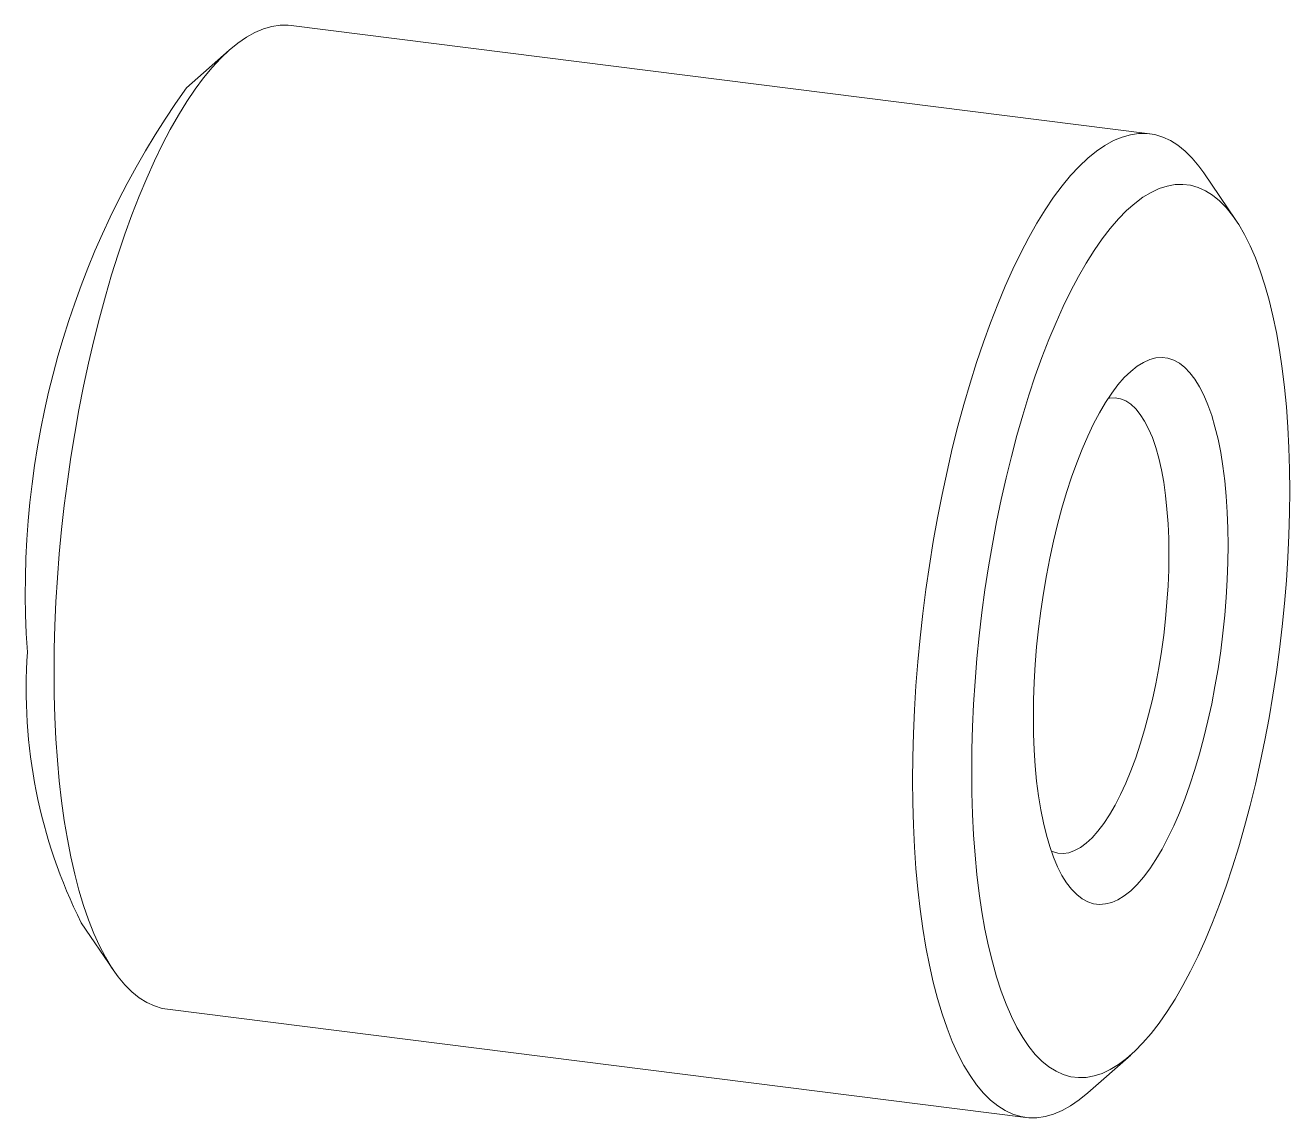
# Paper-space layout '_Dimetric' of a CAD drawing. Header units: millimetres. Extents: x -6.9 to 6.9, y -6 to 6.
import ezdxf

# ---------------------------------------------------------------- set-up
doc = ezdxf.new("R2010")
doc.units = ezdxf.units.MM

psp = doc.layouts.new('_Dimetric')

# ---------------------------------------------------------------- linework, layer by layer
at = {"color": 7, "linetype": 'Continuous', "lineweight": 15}
for p, q in [((5.352, 4.768), (-4.002, 5.947)), ((-4.677, 5.68), (-5.145, 5.268)), ((6.291, 3.827), (5.94, 4.343)), ((-6.291, -3.827), (-5.94, -4.343)), ((-5.352, -4.768), (4.002, -5.947)), ((4.677, -5.68), (5.145, -5.268))]:
    psp.add_line(p, q, dxfattribs=at)
at = {"color": 7, "linetype": 'Continuous', "lineweight": 15, "flags": 128}
for points in [[(-4.002, 5.947), (-4.034, 5.95), (-4.123, 5.95), (-4.213, 5.937), (-4.305, 5.911), (-4.397, 5.872), (-4.49, 5.821), (-4.583, 5.757), (-4.677, 5.68), (-4.771, 5.592), (-4.864, 5.491), (-4.957, 5.378), (-5.05, 5.254), (-5.141, 5.119), (-5.231, 4.972), (-5.32, 4.816), (-5.408, 4.649), (-5.493, 4.472), (-5.577, 4.286), (-5.659, 4.09), (-5.738, 3.887), (-5.814, 3.676), (-5.888, 3.457), (-5.959, 3.231), (-6.027, 2.999), (-6.092, 2.761), (-6.153, 2.518), (-6.211, 2.27), (-6.265, 2.018), (-6.315, 1.762), (-6.361, 1.504), (-6.403, 1.244), (-6.441, 0.982), (-6.475, 0.719), (-6.504, 0.456), (-6.529, 0.193), (-6.55, -0.069), (-6.566, -0.329), (-6.577, -0.587), (-6.584, -0.843), (-6.586, -1.094)], [(4.677, -5.68), (4.583, -5.757), (4.49, -5.821), (4.397, -5.872), (4.305, -5.911), (4.213, -5.937), (4.123, -5.95), (4.034, -5.95), (3.946, -5.937), (3.861, -5.912), (3.777, -5.873), (3.696, -5.822), (3.616, -5.758), (3.54, -5.682), (3.466, -5.593), (3.395, -5.492), (3.327, -5.38), (3.262, -5.256), (3.201, -5.121), (3.144, -4.974), (3.09, -4.818), (3.04, -4.651), (2.993, -4.474), (2.951, -4.288), (2.913, -4.093), (2.879, -3.89), (2.85, -3.678), (2.825, -3.46), (2.805, -3.234), (2.789, -3.002), (2.777, -2.764), (2.77, -2.521), (2.768, -2.273), (2.77, -2.021), (2.777, -1.766), (2.789, -1.508), (2.805, -1.247), (2.825, -0.985), (2.85, -0.723), (2.879, -0.459), (2.913, -0.197), (2.951, 0.065), (2.993, 0.326), (3.04, 0.584), (3.09, 0.839), (3.144, 1.091), (3.201, 1.339), (3.262, 1.582), (3.327, 1.82), (3.395, 2.052), (3.466, 2.278), (3.54, 2.497), (3.616, 2.708), (3.696, 2.912), (3.777, 3.107), (3.861, 3.293), (3.946, 3.47), (4.034, 3.637), (4.123, 3.794), (4.213, 3.94), (4.305, 4.076), (4.397, 4.2), (4.49, 4.312), (4.583, 4.413), (4.677, 4.502), (4.771, 4.578), (4.864, 4.642), (4.957, 4.694), (5.05, 4.733), (5.141, 4.758), (5.231, 4.771), (5.32, 4.772), (5.408, 4.759), (5.493, 4.733), (5.577, 4.694), (5.659, 4.643), (5.738, 4.579), (5.814, 4.503), (5.888, 4.414), (5.94, 4.343)], [(6.877, 0.88), (6.875, 1.115), (6.868, 1.347), (6.857, 1.572), (6.841, 1.792), (6.82, 2.006), (6.795, 2.212), (6.766, 2.411), (6.732, 2.602), (6.694, 2.784), (6.652, 2.957), (6.607, 3.12), (6.557, 3.274), (6.503, 3.417), (6.446, 3.549), (6.385, 3.67), (6.322, 3.78), (6.255, 3.878), (6.185, 3.964), (6.112, 4.038), (6.037, 4.099), (5.959, 4.148), (5.879, 4.184), (5.797, 4.207), (5.714, 4.217), (5.629, 4.214), (5.543, 4.199), (5.455, 4.171), (5.367, 4.13), (5.278, 4.076), (5.189, 4.009), (5.1, 3.931), (5.011, 3.84), (4.922, 3.737), (4.834, 3.623), (4.747, 3.497), (4.661, 3.36), (4.576, 3.213), (4.492, 3.056), (4.41, 2.888), (4.331, 2.712), (4.253, 2.526), (4.178, 2.332), (4.105, 2.13), (4.035, 1.921), (3.968, 1.704), (3.904, 1.482), (3.844, 1.254), (3.786, 1.021), (3.733, 0.783), (3.683, 0.542), (3.637, 0.298), (3.595, 0.051), (3.557, -0.198), (3.524, -0.448), (3.494, -0.699), (3.469, -0.949), (3.449, -1.199), (3.433, -1.447), (3.422, -1.693), (3.415, -1.936), (3.412, -2.176), (3.415, -2.412), (3.422, -2.643), (3.433, -2.869), (3.449, -3.089), (3.469, -3.302), (3.494, -3.509), (3.524, -3.707), (3.557, -3.898), (3.595, -4.08), (3.637, -4.253), (3.683, -4.417), (3.733, -4.57), (3.786, -4.713), (3.844, -4.846), (3.904, -4.967), (3.968, -5.076), (4.035, -5.174), (4.105, -5.26), (4.178, -5.334), (4.253, -5.395), (4.331, -5.444), (4.41, -5.48), (4.492, -5.503), (4.576, -5.513), (4.661, -5.511), (4.747, -5.495), (4.834, -5.467), (4.922, -5.426), (5.011, -5.372), (5.1, -5.306), (5.189, -5.227), (5.278, -5.136), (5.367, -5.034), (5.455, -4.919), (5.543, -4.794), (5.629, -4.657), (5.714, -4.51), (5.797, -4.352), (5.879, -4.185), (5.959, -4.008), (6.037, -3.822), (6.112, -3.628), (6.185, -3.426), (6.255, -3.217), (6.322, -3.001), (6.385, -2.778), (6.446, -2.55), (6.503, -2.317), (6.557, -2.08), (6.607, -1.838), (6.652, -1.594), (6.694, -1.347), (6.732, -1.098), (6.766, -0.848), (6.795, -0.598), (6.82, -0.347), (6.841, -0.098), (6.857, 0.151), (6.868, 0.397), (6.875, 0.64), (6.877, 0.88)], [(6.205, 0.287), (6.203, 0.1), (6.196, -0.09), (6.185, -0.283), (6.169, -0.477), (6.149, -0.672), (6.125, -0.866), (6.096, -1.06), (6.063, -1.252), (6.027, -1.442), (5.986, -1.628), (5.942, -1.81), (5.895, -1.987), (5.844, -2.158), (5.79, -2.323), (5.734, -2.48), (5.675, -2.63), (5.614, -2.771), (5.551, -2.903), (5.486, -3.026), (5.419, -3.138), (5.352, -3.24), (5.283, -3.33), (5.214, -3.409), (5.145, -3.477), (5.075, -3.532), (5.006, -3.575), (4.938, -3.605), (4.87, -3.622), (4.804, -3.627), (4.739, -3.619), (4.676, -3.599), (4.614, -3.565), (4.556, -3.52), (4.499, -3.462), (4.445, -3.391), (4.395, -3.31), (4.347, -3.216), (4.303, -3.112), (4.263, -2.997), (4.226, -2.872), (4.194, -2.738), (4.165, -2.595), (4.14, -2.443), (4.12, -2.284), (4.104, -2.117), (4.093, -1.945), (4.086, -1.767), (4.084, -1.584), (4.086, -1.397), (4.093, -1.206), (4.104, -1.014), (4.12, -0.82), (4.14, -0.625), (4.165, -0.43), (4.194, -0.236), (4.226, -0.044), (4.263, 0.145), (4.303, 0.332), (4.347, 0.513), (4.395, 0.69), (4.445, 0.862), (4.499, 1.026), (4.556, 1.184), (4.614, 1.334), (4.676, 1.475), (4.739, 1.607), (4.804, 1.729), (4.87, 1.842), (4.938, 1.943), (5.006, 2.034), (5.075, 2.113), (5.145, 2.18), (5.214, 2.235), (5.283, 2.278), (5.352, 2.308), (5.419, 2.326), (5.486, 2.331), (5.551, 2.323), (5.614, 2.302), (5.675, 2.269), (5.734, 2.223), (5.79, 2.165), (5.844, 2.095), (5.895, 2.013), (5.942, 1.92), (5.986, 1.816), (6.027, 1.701), (6.063, 1.576), (6.096, 1.442), (6.125, 1.298), (6.149, 1.147), (6.169, 0.987), (6.185, 0.821), (6.196, 0.648), (6.203, 0.47), (6.205, 0.287)], [(5.561, 0.19), (5.559, 0.358), (5.552, 0.521), (5.54, 0.679), (5.524, 0.829), (5.504, 0.973), (5.479, 1.108), (5.45, 1.234), (5.417, 1.351), (5.381, 1.458), (5.34, 1.554), (5.296, 1.639), (5.249, 1.712), (5.199, 1.773), (5.146, 1.822), (5.091, 1.858), (5.034, 1.882), (4.974, 1.893), (4.914, 1.89), (4.9, 1.888)], [(4.279, -3.045), (4.292, -3.05), (4.35, -3.067), (4.41, -3.072), (4.472, -3.063), (4.534, -3.041), (4.597, -3.007), (4.661, -2.96), (4.725, -2.901), (4.788, -2.829), (4.851, -2.746), (4.914, -2.652), (4.974, -2.547), (5.034, -2.431), (5.091, -2.307), (5.146, -2.173), (5.199, -2.031), (5.249, -1.881), (5.296, -1.725), (5.34, -1.562), (5.381, -1.395), (5.417, -1.224), (5.45, -1.049), (5.479, -0.871), (5.504, -0.693), (5.524, -0.514), (5.54, -0.335), (5.552, -0.157), (5.559, 0.018), (5.561, 0.19)], [(-6.586, -1.094), (-6.584, -1.342), (-6.577, -1.585), (-6.566, -1.823), (-6.55, -2.055), (-6.529, -2.281), (-6.504, -2.5), (-6.475, -2.711), (-6.441, -2.915), (-6.403, -3.11), (-6.361, -3.296), (-6.315, -3.472), (-6.265, -3.639), (-6.211, -3.796), (-6.153, -3.942), (-6.092, -4.077), (-6.027, -4.201), (-5.959, -4.314), (-5.888, -4.414), (-5.814, -4.503), (-5.738, -4.579), (-5.659, -4.643), (-5.577, -4.694), (-5.493, -4.733), (-5.408, -4.759), (-5.352, -4.768)]]:
    psp.add_lwpolyline(points, dxfattribs=at)
at = {"color": 7, "linetype": 'Continuous', "lineweight": 15}
for centre, radius, start, end in [((2.571, -0.224), 9.471, 144.5553, 183.9687), ((-1.166, -1.275), 5.725, 176.0368, 206.4716)]:
    psp.add_arc(centre, radius, start, end, dxfattribs=at)

doc.saveas('drawing.dxf')
